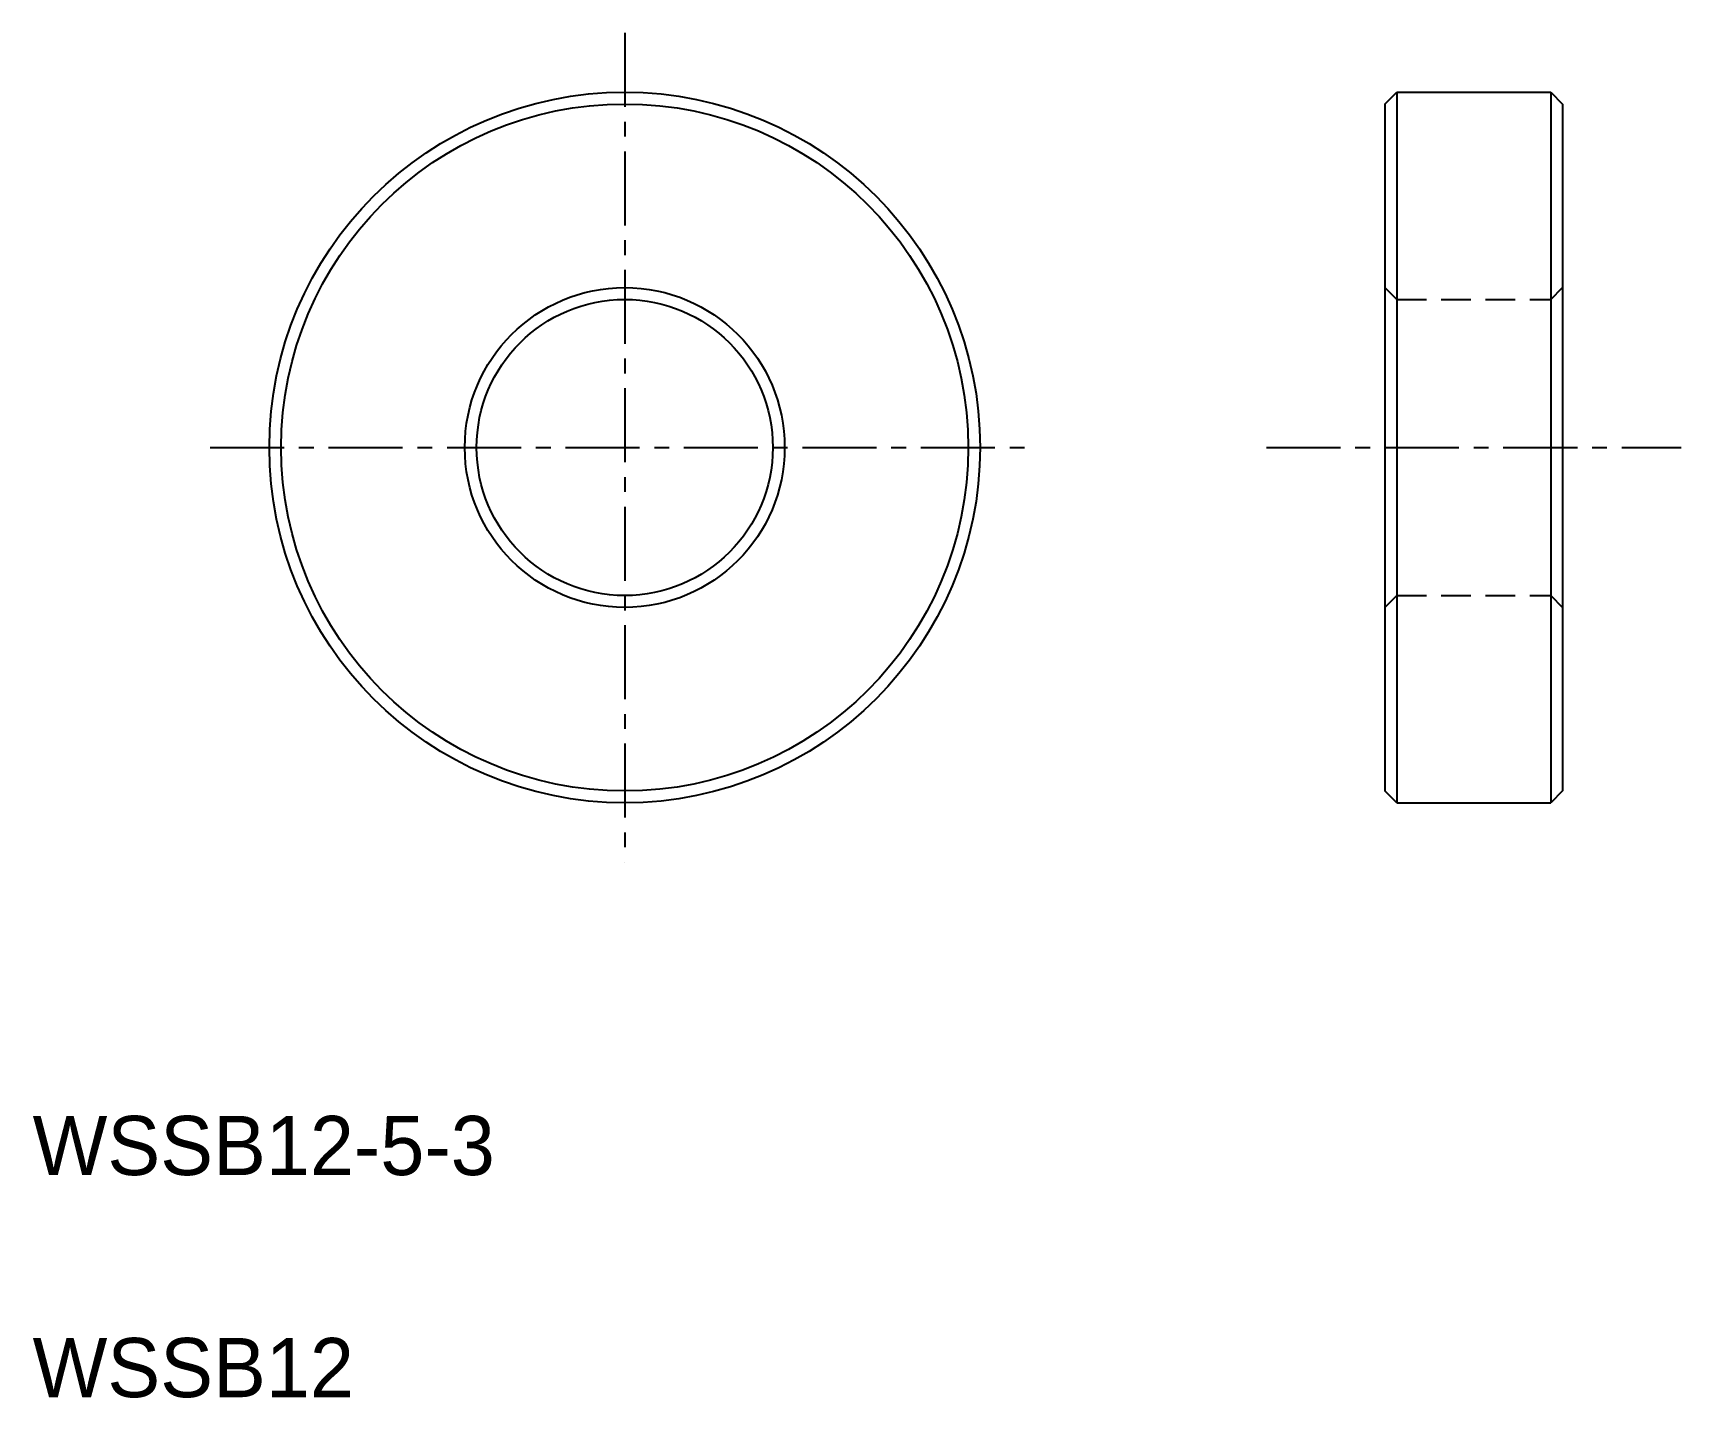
# Model space of a CAD drawing. Extents: x 2.5 to 30.3, y 2.5 to 25.5.
import ezdxf

# ---------------------------------------------------------------- set-up
doc = ezdxf.new("R2010")
doc.units = 0
doc.linetypes.add('CENTER', pattern=[2, 1.25, -0.25, 0.25, -0.25])
doc.linetypes.add('DASHED', pattern=[0.75, 0.5, -0.25])
doc.layers.get('0').update_dxf_attribs({"linetype": 'CONTINUOUS'})
doc.layers.add('CENTER', color=1, linetype='CENTER')

msp = doc.modelspace()

# ---------------------------------------------------------------- linework, layer by layer
at = {"color": 7, "linetype": 'CONTINUOUS'}
for p, q in [((25.331, 24.336), (25.531, 24.536)), ((25.531, 24.536), (28.131, 24.536)), ((25.531, 24.536), (25.531, 12.536)), ((28.131, 24.536), (28.131, 12.536)), ((28.131, 24.536), (28.331, 24.336)), ((25.331, 24.336), (25.331, 12.736)), ((28.331, 24.336), (28.331, 12.736)), ((25.531, 12.536), (25.331, 12.736)), ((25.531, 12.536), (28.131, 12.536)), ((28.331, 12.736), (28.131, 12.536))]:
    msp.add_line(p, q, dxfattribs=at)
at = {"color": 3, "linetype": 'DASHED'}
for p, q in [((25.531, 21.036), (25.331, 21.236)), ((28.131, 21.036), (28.331, 21.236)), ((25.531, 21.036), (28.131, 21.036)), ((25.331, 15.836), (25.531, 16.036)), ((25.531, 16.036), (28.131, 16.036)), ((28.131, 16.036), (28.331, 15.836))]:
    msp.add_line(p, q, dxfattribs=at)
msp.add_line((25.331, 18.536), (25.331, 18.536))
at = {"color": 7, "linetype": 'CONTINUOUS'}
for radius in [6, 5.8, 2.7, 2.5]:
    msp.add_circle((12.497, 18.536), radius, dxfattribs=at)
at = {"layer": 'CENTER', "color": 1, "linetype": 'CENTER'}
for p, q in [((12.497, 25.536), (12.497, 11.536)), ((5.497, 18.536), (19.497, 18.536)), ((23.331, 18.536), (30.331, 18.536))]:
    msp.add_line(p, q, dxfattribs=at)

# ---------------------------------------------------------------- texts
at = {"color": 7, "linetype": 'CONTINUOUS'}
for s, p in [('WSSB12-5-3', (2.5, 6.25)), ('WSSB12', (2.5, 2.5))]:
    msp.add_text(s, height=1, dxfattribs=at).set_placement(p)

doc.saveas('drawing.dxf')
